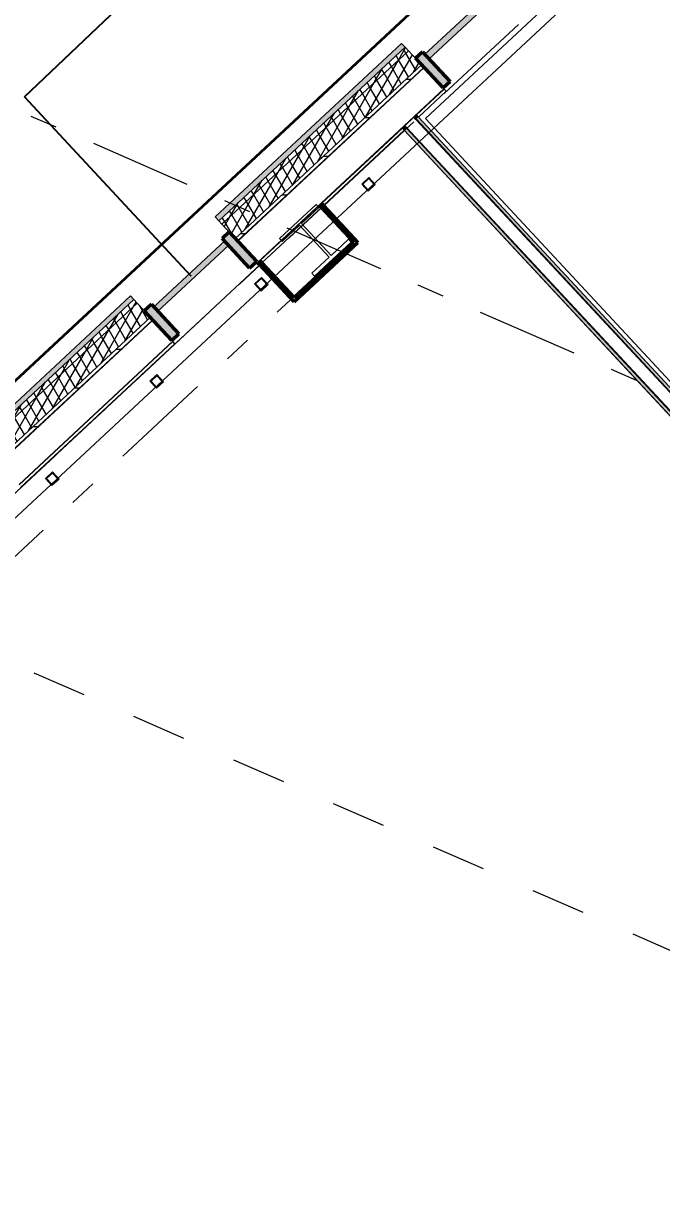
# Model space of a CAD drawing. Header units: millimetres. Extents: x -99530 to 1067232, y -97212 to 137997.
# Drawn here: x -10719 to -7414, y -15041 to -8913 of the extents above; entities that cross this region are included whole.
import ezdxf
from ezdxf.enums import TextEntityAlignment as Align

# ---------------------------------------------------------------- set-up
doc = ezdxf.new("R2010")
doc.units = ezdxf.units.MM
doc.header["$MEASUREMENT"] = 0
doc.linetypes.add('Dashed', pattern=[564.444447, 282.222223, -282.222223])
doc.linetypes.add('Double Dashed', pattern=[1093.611073, 529.166651, -211.666656, 141.111112, -211.666656])
for name, color, linetype, lineweight in [('A-25-M_Curtain_Wall_Pen_No__85', 8, 'Continuous', 20), ('A-95-MC_Marker_Section_P2.Marker_Pen_No__1', 7, 'Continuous', 13), ('COLUMN.IFC Import_Pen_No__2', 8, 'Continuous', 15), ('New_A-20-M_Floor_Slab_Pen_No__89', 8, 'Continuous', 20), ('New_A-25-M_Curtain_Wall_Pen_No__1', 7, 'Continuous', 13), ('New_A-25-M_Wall_Ext_Pen_No__1', 7, 'Continuous', 13), ('New_A-25-M_Wall_Int_Pen_No__1', 7, 'Continuous', 13), ('New_A-95-D_Dim_Grid.Dim_Pen_No__4', 7, 'Continuous', 20), ('New_ArchiCAD Windows_Pen_No__1', 7, 'Continuous', 13), ('New_ArchiCAD Zone Stamps_Pen_No__6', 7, 'Continuous', 35), ('New_ArchiCAD Zone Stamps_Pen_No__9', 7, 'Continuous', 13)]:
    doc.layers.add(name, color=color, linetype=linetype, lineweight=lineweight)
for name, color, linetype, lineweight, true_color in [('A-25-M_Wall_Ext_Pen_No__107', 7, 'Continuous', 15, 0xa6a6a6), ('A-25-M_Wall_Ext_Pen_No__27', 7, 'Continuous', 50, 0x2a2a2a), ('A-25-M_Wall_Int_Pen_No__107', 7, 'Continuous', 15, 0xa6a6a6), ('A-25-M_Wall_Int_Pen_No__27', 7, 'Continuous', 50, 0x2a2a2a), ('New_A-05-M_Gross_Int_Computing_Pen_No__74', 7, 'Continuous', 20, 0x606060), ('New_A-05-M_Gross_Int_Pooled_Spaces_Pen_No__74', 7, 'Continuous', 20, 0x606060), ('New_A-15-MG_Structural_Grid_Phase_2_Pen_No__222', 7, 'Continuous', 13, 0x65af33), ('New_A-20-M_Hard_Landscape_Pen_No__53', 7, 'Continuous', 35, 0x444444), ('New_A-25-M_Curtain_Wall_Pen_No__144', 7, 'Continuous', 0, 0xc8c8c8), ('New_A-25-M_Curtain_Wall_Pen_No__165', 7, 'Continuous', 0, 0x006060), ('New_A-25-M_Curtain_Wall_Pen_No__27', 7, 'Continuous', 50, 0x2a2a2a), ('New_A-25-M_Wall_Ext_Pen_No__107', 7, 'Continuous', 15, 0xa6a6a6), ('New_A-25-M_Wall_Int_Pen_No__107', 7, 'Continuous', 15, 0xa6a6a6), ('New_A-25-M_Wall_Int_Pen_No__183', 7, 'Continuous', 0, 0xc867cd)]:
    doc.layers.add(name, color=color, linetype=linetype, lineweight=lineweight, true_color=true_color)
for name, color, linetype in [('A-25-M_Wall_Int', 7, 'Continuous'), ('A-95-MC_Marker_Section_P2.Marker', 7, 'Continuous'), ('COLUMN.IFC Import', 7, 'Continuous'), ('New_A-05-M_Gross_Int_Computing', 7, 'Continuous'), ('New_A-05-M_Gross_Int_Pooled_Spaces', 7, 'Continuous'), ('New_A-15-MG_Structural_Grid_Phase_2', 7, 'Continuous'), ('New_A-20-M_Floor_Slab', 7, 'Continuous'), ('New_A-20-M_Hard_Landscape', 7, 'Continuous'), ('New_A-25-M_Curtain_Wall', 7, 'Continuous'), ('New_A-25-M_Wall_Ext', 7, 'Continuous'), ('New_A-25-M_Wall_Int', 7, 'Continuous'), ('New_A-95-D_Dim_Grid.Dim', 7, 'Continuous'), ('New_ArchiCAD Windows', 7, 'Continuous')]:
    doc.layers.add(name, color=color, linetype=linetype)
doc.styles.add('GENERATED_STYLE_1', font='')
doc.styles.add('GENERATED_STYLE_3', font='')
doc.styles.add('GENERATED_STYLE_4', font='')
doc.styles.get('GENERATED_STYLE_1').set_extended_font_data('Arial', bold=True)
doc.styles.get('GENERATED_STYLE_3').set_extended_font_data('Arial')
doc.styles.get('GENERATED_STYLE_4').set_extended_font_data('Swis721 BT')
doc.dimstyles.new('GENERATED_STYLE__4', dxfattribs={"dimtxt": 0.18, "dimasz": 273.6, "dimexe": 0.18, "dimexo": 0.0625, "dimgap": 0.09, "dimtad": 0, "dimtih": 1, "dimtoh": 1, "dimdec": 4, "dimzin": 0, "dimdsep": 46, "dimcen": 0.09, "dimadec": 0, "dimazin": 0, "dimtfac": 1, "dimtdec": 4, "dimtmove": 0, "dimatfit": 3, "dimldrblk": 'ARROWHEAD_5', "dimfxl": 1, "dimtolj": 1, "dimtzin": 0, "dimarcsym": 0})
doc.dimstyles.new('GENERATED_STYLE__5', dxfattribs={"dimtxt": 300, "dimasz": 95, "dimexe": 0.18, "dimexo": 0, "dimgap": 0.09, "dimtad": 1, "dimdec": 0, "dimzin": 0, "dimdsep": 46, "dimtxsty": 'GENERATED_STYLE_4', "dimblk": 'ARROWHEAD_2', "dimblk1": 'ARROWHEAD_2', "dimblk2": 'ARROWHEAD_2', "dimcen": 0.09, "dimclrd": 7, "dimclre": 7, "dimclrt": 7, "dimadec": 0, "dimazin": 0, "dimtfac": 1, "dimtdec": 4, "dimtmove": 0, "dimatfit": 3, "dimfxl": 1, "dimtolj": 1, "dimtzin": 0, "dimarcsym": 0})
pattern_1 = [(60, (0, 0), (-43.30127, 25), []), (120, (0, 0), (43.30127, 25), [])]
pattern_2 = [(0, (0, 0), (0, 200), [])]
pattern_3 = [(222.9404, (0, 0), (-117.9937, 126.797), [0, -100]), (222.9404, (22.4, -97.46), (-117.9937, 126.797), [0, -100])]

# ---------------------------------------------------------------- blocks, each defined once
blk = doc.blocks.new('Technical support_INB 0106_79_2', base_point=(-5806, -10013))
at = {"layer": 'New_A-05-M_Gross_Int_Computing_Pen_No__74', "linetype": 'Continuous'}
for p, q in [((-4810.6, -5844.3), (-8636.7, -9404.3)), ((-8636.7, -9404.3), (-5413.3, -12868.3))]:
    blk.add_line(p, q, dxfattribs=at)
at = {"layer": 'New_ArchiCAD Zone Stamps_Pen_No__6'}
for tag, height, style, p in [('ROOM_NAME', 250, 'GENERATED_STYLE_1', (-6688.4, -8431.7)), ('zoneNameLine2', 250, 'GENERATED_STYLE_1', (-6876.8, -8863.9)), ('ROOM_NUMBER', 200, 'GENERATED_STYLE_3', (-7065.2, -9284.6)), ('measuredAreaCode', 200, 'GENERATED_STYLE_3', (-7222.3, -9644.7)), ('DUMMY_649', 200, 'GENERATED_STYLE_3', (-6914.9, -9778.7)), ('DUMMY_650', 200, 'GENERATED_STYLE_3', (-6425.5, -9992.1)), ('DUMMY_651', 133.3, 'GENERATED_STYLE_3', (-6146.2, -10098.7))]:
    blk.add_attdef(tag, text='', height=height, rotation=336.44041, dxfattribs=dict(at, style=style)).set_placement(p, align=Align.TOP_LEFT)
blk = doc.blocks.new('Pooled School Office_INB 0103_95_2', base_point=(-10644.5, -16459))
at = {"layer": 'New_A-05-M_Gross_Int_Pooled_Spaces_Pen_No__74', "linetype": 'Continuous'}
for p, q in [((-8745.2, -9465.8), (-9163.8, -9856.2)), ((-5493, -12960.6), (-8745.2, -9465.8)), ((-9163.8, -9856.2), (-8987.1, -10046.1)), ((-8987.1, -10046.1), (-9317.6, -10353.7)), ((-9495.5, -10162.6), (-10723.1, -11307.3)), ((-9317.6, -10353.7), (-9495.5, -10162.6))]:
    blk.add_line(p, q, dxfattribs=at)
at = {"layer": 'New_ArchiCAD Zone Stamps_Pen_No__9'}
for tag, height, style, p in [('ROOM_NAME', 250, 'GENERATED_STYLE_1', (-11765.5, -14773.7)), ('zoneNameLine2', 250, 'GENERATED_STYLE_1', (-11954, -15205.8)), ('ROOM_NUMBER', 200, 'GENERATED_STYLE_3', (-12142.4, -15626.6)), ('measuredAreaCode', 200, 'GENERATED_STYLE_3', (-12299.4, -15986.7)), ('DUMMY_649', 200, 'GENERATED_STYLE_3', (-11992, -16120.7)), ('DUMMY_650', 200, 'GENERATED_STYLE_3', (-11502.7, -16334.1)), ('DUMMY_651', 133.3, 'GENERATED_STYLE_3', (-11223.4, -16440.6))]:
    blk.add_attdef(tag, text='', height=height, rotation=336.44041, dxfattribs=dict(at, style=style)).set_placement(p, align=Align.TOP_LEFT)
blk = doc.blocks.new('Mesh_25_2', base_point=(-51572.4, -58963.6))
at = {"layer": 'New_A-20-M_Hard_Landscape_Pen_No__53', "linetype": 'Continuous', "flags": 128}
blk.add_lwpolyline([(-51572.4, -58963.6), (-45265.6, -58639.2, -0.034108), (-45057.8, -52905.3, -0.178607), (-35070.6, -32917.1), (-26069.7, -24531.6), (-21312.9, -26583.1), (-17526.8, -17988.7), (-18237.4, -17225), (-11233, -10707), (-10987.3, -10971), (402.2, -373.3), (-97.6, -155.4), (17121.8, 15868.6), (10987.7, 18539.3), (-39258.7, -28204.1, 0.179729), (-51322.3, -52208.8, 0.048754)], format="xyb", close=True, dxfattribs=at)
blk = doc.blocks.new('Slab_35_2', base_point=(-44734.1, -52924.7))
at = {"layer": 'New_A-20-M_Floor_Slab_Pen_No__89', "linetype": 'Continuous', "flags": 128}
blk.add_lwpolyline([(-44734.1, -52924.7), (-44734.3, -52924.7, -0.179811), (-34721.5, -33027.7), (-34721.9, -33027.2), (-25959.6, -24873.2), (-20981.6, -27043.9), (-17009.6, -17934.7), (-17703.3, -17189.1), (-11222.9, -11158.5), (-10852.6, -11556.4), (-2918.7, -4173.2), (921.4, -599.8), (3259.5, -1619.3), (2636.4, -2195.9), (2144.4, -3324.3), (-4596.3, -18782.9), (-10337.1, -31948.3), (-13252, -30677.2), (-20095.3, -46371.2, -0.415568), (-30017.2, -50195.9), (-38342, -69287.7, -0.234037), (-41521.4, -64901.1, -0.022084), (-42146.9, -60901.4), (-44895.7, -59706.6, -0.043731)], format="xyb", close=True, dxfattribs=at)
blk = doc.blocks.new('Wall_354_2', base_point=(-8903.6, -9148.7))
at = {"layer": 'New_A-25-M_Wall_Int_Pen_No__107', "linetype": 'Continuous', "lineweight": 0, "true_color": 0x535353}
for points in [[(-8685.8, -9409.2), (-5457.2, -12878.7), (-5455.9, -12875.7), (-8683.6, -9407.1)], [(-8734.9, -9454.8), (-5486.4, -12945.6), (-5485.1, -12942.6), (-8732.7, -9452.8)]]:
    blk.add_hatch(color=251, dxfattribs=at).paths.add_polyline_path(points)
at = {"layer": 'New_A-25-M_Wall_Int_Pen_No__107', "linetype": 'Continuous'}
for points in [[(-8683.6, -9407.1), (-5455.9, -12875.7), (-5449.4, -12860.7), (-8672.7, -9396.9)], [(-8745.9, -9465), (-5493, -12960.6), (-5486.4, -12945.6), (-8734.9, -9454.8)]]:
    blk.add_hatch(color=256, dxfattribs=at).paths.add_polyline_path(points)
at = {"layer": 'New_A-25-M_Wall_Int_Pen_No__1', "linetype": 'Continuous'}
for p, q in [((-8685.8, -9409.2), (-5457.2, -12878.7)), ((-8683.6, -9407.1), (-5455.9, -12875.7)), ((-8734.9, -9454.8), (-5486.4, -12945.6)), ((-8732.7, -9452.8), (-5485.1, -12942.6))]:
    blk.add_line(p, q, dxfattribs=at)
at = {"layer": 'New_A-25-M_Wall_Int_Pen_No__1', "linetype": 'Continuous', "flags": 128}
for points in [[(-5449.4, -12860.7), (-8672.7, -9396.9)], [(-8745.9, -9465), (-5493, -12960.6)]]:
    blk.add_lwpolyline(points, dxfattribs=at)
blk = doc.blocks.new('Rectangular Window Opening 19_2')
at = {"layer": 'New_ArchiCAD Windows_Pen_No__1', "linetype": 'Continuous'}
for p, q in [((-450, 339), (-450, 324)), ((-450, 324), (-450, 322)), ((-450, 322), (-450, 172)), ((450, 324), (450, 339)), ((450, 322), (450, 324)), ((450, 172), (450, 322)), ((-450, 172), (-450, 170)), ((-450, 170), (-450, 152)), ((-450, 152), (-450, 52)), ((450, 170), (450, 172)), ((450, 152), (450, 170)), ((450, 52), (450, 152)), ((-450, 52), (-450, 27)), ((-450, 27), (-450, 0)), ((450, 27), (450, 52)), ((450, 0), (450, 27))]:
    blk.add_line(p, q, dxfattribs=at)
blk = doc.blocks.new('Rectangular Window Opening 19_3')
at = {"layer": 'New_ArchiCAD Windows_Pen_No__1', "linetype": 'Continuous'}
for p, q in [((-300, 339), (-300, 324)), ((-300, 324), (-300, 322)), ((-300, 322), (-300, 172)), ((300, 324), (300, 339)), ((300, 322), (300, 324)), ((300, 172), (300, 322)), ((-300, 172), (-300, 170)), ((-300, 170), (-300, 152)), ((-300, 152), (-300, 52)), ((300, 170), (300, 172)), ((300, 152), (300, 170)), ((300, 52), (300, 152)), ((-300, 52), (-300, 27)), ((-300, 27), (-300, 0)), ((300, 27), (300, 52)), ((300, 0), (300, 27))]:
    blk.add_line(p, q, dxfattribs=at)
blk = doc.blocks.new('Wall_399_2', base_point=(-3214.8, -3855))
at = {"layer": 'A-25-M_Wall_Ext_Pen_No__107', "linetype": 'Continuous'}
for points in [[(-9175.9, -9865.2), (-9164.9, -9855), (-9175.1, -9844), (-9186.1, -9854.2)], [(-9495.5, -10162.6), (-9484.5, -10152.4), (-9494.7, -10141.4), (-9505.7, -10151.6)]]:
    blk.add_hatch(color=256, dxfattribs=at).paths.add_polyline_path(points)
at = {"layer": 'New_A-25-M_Wall_Ext_Pen_No__107', "linetype": 'Continuous'}
for points in [[(-8759.9, -9015.1), (-9726.4, -9914.4), (-9708, -9934.2), (-8741.6, -9034.8)], [(-8683.6, -9407.1), (-8672.7, -9396.9), (-8682.9, -9385.9), (-8693.9, -9396.2)], [(-8745.9, -9465), (-8734.9, -9454.8), (-8745.1, -9443.8), (-8756.1, -9454.1)], [(-10165.6, -10323.2), (-10892.5, -10999.6), (-10879.9, -11024.7), (-10147.2, -10342.9)]]:
    blk.add_hatch(color=256, dxfattribs=at).paths.add_polyline_path(points)
h = blk.add_hatch(dxfattribs=at)
h.set_pattern_fill('Batt_Insulation_0002', color=256, style=0, pattern_type=2)
h.set_pattern_definition(pattern_1)
h.paths.add_polyline_path([(-8741.6, -9034.8), (-9708, -9934.2), (-9691, -9952.5), (-8724.5, -9053.1)])
h = blk.add_hatch(dxfattribs=at)
h.set_pattern_fill('Batt_Insulation_0002', color=256, style=0, pattern_type=2)
h.set_pattern_definition(pattern_1)
h.paths.add_polyline_path([(-8724.5, -9053.1), (-9691, -9952.5), (-9622.8, -10025.7), (-8656.4, -9126.3)])
h = blk.add_hatch(dxfattribs=at)
h.set_pattern_fill('Plywood_0002', color=256, style=0, pattern_type=2)
h.set_pattern_definition(pattern_2)
h.paths.add_polyline_path([(-8656.4, -9126.3), (-9622.8, -10025.7), (-9610.6, -10038.9), (-8644.1, -9139.5)])
at = {"layer": 'New_A-25-M_Wall_Ext_Pen_No__107', "linetype": 'Continuous', "lineweight": 0, "true_color": 0x535353}
for points in [[(-8644.1, -9139.5), (-9610.6, -10038.9), (-9609.2, -10040.3), (-8642.8, -9141)], [(-8742.9, -9441.8), (-8539.2, -9252.3), (-8540.6, -9250.8), (-8744.3, -9440.3)], [(-8685.8, -9409.2), (-8683.6, -9407.1), (-8693.9, -9396.2), (-8696, -9398.2)], [(-8746.5, -9442.4), (-9507, -10150.1), (-9505.7, -10151.6), (-8745.1, -9443.8)], [(-8745.1, -9443.8), (-8742.9, -9441.8), (-8744.3, -9440.3), (-8746.5, -9442.4)], [(-8734.9, -9454.8), (-8732.7, -9452.8), (-8742.9, -9441.8), (-8745.1, -9443.8)], [(-10049.8, -10447.6), (-10813.4, -11158.2), (-10812.5, -11160), (-10048.5, -10449.1)], [(-9946.3, -10558.9), (-10742.7, -11300), (-10741.7, -11301.9), (-9944.9, -10560.3)]]:
    blk.add_hatch(color=251, dxfattribs=at).paths.add_polyline_path(points)
at = {"layer": 'New_A-25-M_Wall_Ext_Pen_No__107', "linetype": 'Continuous'}
h = blk.add_hatch(dxfattribs=at)
h.set_pattern_fill('Plaster_0002', color=256, style=0, pattern_type=2)
h.set_pattern_definition(pattern_3)
h.paths.add_polyline_path([(-8672.7, -9396.9), (-8529, -9263.2), (-8539.2, -9252.3), (-8682.9, -9385.9)])
h = blk.add_hatch(dxfattribs=at)
h.set_pattern_fill('Plaster_0002', color=256, style=0, pattern_type=2)
h.set_pattern_definition(pattern_3)
h.paths.add_polyline_path([(-9164.9, -9855), (-8745.9, -9465), (-8756.1, -9454.1), (-9175.1, -9844)])
h = blk.add_hatch(dxfattribs=at)
h.set_pattern_fill('Plaster_0002', color=256, style=0, pattern_type=2)
h.set_pattern_definition(pattern_3)
h.paths.add_polyline_path([(-9484.5, -10152.4), (-9175.9, -9865.2), (-9186.1, -9854.2), (-9494.7, -10141.4)])
h = blk.add_hatch(dxfattribs=at)
h.set_pattern_fill('Batt_Insulation_0002', color=256, style=0, pattern_type=2)
h.set_pattern_definition(pattern_1)
h.paths.add_polyline_path([(-10147.2, -10342.9), (-10879.9, -11024.7), (-10868.3, -11048.1), (-10130.2, -10361.2)])
h = blk.add_hatch(dxfattribs=at)
h.set_pattern_fill('Batt_Insulation_0002', color=256, style=0, pattern_type=2)
h.set_pattern_definition(pattern_1)
h.paths.add_polyline_path([(-10130.2, -10361.2), (-10868.3, -11048.1), (-10821.8, -11141.4), (-10062.1, -10434.4)])
h = blk.add_hatch(dxfattribs=at)
h.set_pattern_fill('Plywood_0002', color=256, style=0, pattern_type=2)
h.set_pattern_definition(pattern_2)
h.paths.add_polyline_path([(-10062.1, -10434.4), (-10821.8, -11141.4), (-10813.4, -11158.2), (-10049.8, -10447.6)])
h = blk.add_hatch(dxfattribs=at)
h.set_pattern_fill('Plaster_0002', color=256, style=0, pattern_type=2)
h.set_pattern_definition(pattern_3)
h.paths.add_polyline_path([(-9944.9, -10560.3), (-10741.7, -11301.9), (-10734.8, -11315.9), (-9934.7, -10571.3)])
at = {"layer": 'A-25-M_Wall_Ext_Pen_No__27', "linetype": 'Continuous'}
for p, q in [((-9186.1, -9854.2), (-9175.9, -9865.2)), ((-9164.9, -9855), (-9175.1, -9844)), ((-9505.7, -10151.6), (-9495.5, -10162.6)), ((-9484.5, -10152.4), (-9494.7, -10141.4))]:
    blk.add_line(p, q, dxfattribs=at)
at = {"layer": 'New_A-25-M_Wall_Ext_Pen_No__1', "linetype": 'Continuous'}
for p, q in [((-8741.6, -9034.8), (-9708, -9934.2)), ((-8724.5, -9053.1), (-9691, -9952.5)), ((-8656.4, -9126.3), (-9622.8, -10025.7)), ((-8644.1, -9139.5), (-9610.6, -10038.9)), ((-8642.8, -9141), (-9609.2, -10040.3)), ((-8540.6, -9250.8), (-8744.3, -9440.3)), ((-8539.2, -9252.3), (-8682.9, -9385.9)), ((-8696, -9398.2), (-8742.9, -9441.8)), ((-8685.8, -9409.2), (-8696, -9398.2)), ((-8682.9, -9385.9), (-8693.9, -9396.2)), ((-8683.6, -9407.1), (-8693.9, -9396.2)), ((-8672.7, -9396.9), (-8682.9, -9385.9)), ((-8746.5, -9442.4), (-9507, -10150.1)), ((-8756.1, -9454.1), (-9175.1, -9844)), ((-8745.1, -9443.8), (-8756.1, -9454.1)), ((-8756.1, -9454.1), (-8745.9, -9465)), ((-8744.3, -9440.3), (-8746.5, -9442.4)), ((-8745.1, -9443.8), (-8734.9, -9454.8)), ((-8732.7, -9452.8), (-8742.9, -9441.8)), ((-9186.1, -9854.2), (-9494.7, -10141.4)), ((-9175.1, -9844), (-9186.1, -9854.2)), ((-9494.7, -10141.4), (-9505.7, -10151.6)), ((-10147.2, -10342.9), (-10879.9, -11024.7)), ((-10130.2, -10361.2), (-10868.3, -11048.1)), ((-10062.1, -10434.4), (-10821.8, -11141.4)), ((-10049.8, -10447.6), (-10813.4, -11158.2)), ((-10048.5, -10449.1), (-10812.5, -11160)), ((-9946.3, -10558.9), (-10742.7, -11300)), ((-9944.9, -10560.3), (-10741.7, -11301.9))]:
    blk.add_line(p, q, dxfattribs=at)
at = {"layer": 'New_A-25-M_Wall_Ext_Pen_No__1', "linetype": 'Continuous', "flags": 128}
for points in [[(-8759.9, -9015.1), (-9726.4, -9914.4)], [(-8672.7, -9396.9), (-8529, -9263.2)], [(-9164.9, -9855), (-8745.9, -9465)], [(-9484.5, -10152.4), (-9175.9, -9865.2)], [(-10165.6, -10323.2), (-10892.5, -10999.6)], [(-10734.8, -11315.9), (-9934.7, -10571.3)]]:
    blk.add_lwpolyline(points, dxfattribs=at)
at = {"layer": 'New_ArchiCAD Windows', "color": 251, "linetype": 'Continuous', "lineweight": 20, "true_color": 0x606060, "xscale": -0.9999999999999999, "zscale": 1000, "rotation": 222.9403661904006}
for name, p in [('Rectangular Window Opening 19_2', (-8430.5, -8708.5)), ('Rectangular Window Opening 19_3', (-9946, -10118.8))]:
    blk.add_blockref(name, p, dxfattribs=at)
blk = doc.blocks.new('Wall_456_2', base_point=(-9726.4, -9914.4))
at = {"layer": 'A-25-M_Wall_Int_Pen_No__107', "linetype": 'Continuous'}
blk.add_hatch(color=256, dxfattribs=at).paths.add_polyline_path([(-9495.5, -10162.6), (-9317.6, -10353.7), (-9316.8, -10332.5), (-9484.5, -10152.4)])
at = {"layer": 'A-25-M_Wall_Int_Pen_No__27', "linetype": 'Continuous', "flags": 128}
for points in [[(-9495.5, -10162.6), (-9317.6, -10353.7)], [(-9316.8, -10332.5), (-9484.5, -10152.4)]]:
    blk.add_lwpolyline(points, dxfattribs=at)
blk = doc.blocks.new('Wall_457_2', base_point=(-9317.6, -10353.7))
at = {"layer": 'A-25-M_Wall_Int_Pen_No__107', "linetype": 'Continuous'}
blk.add_hatch(color=256, dxfattribs=at).paths.add_polyline_path([(-9317.6, -10353.7), (-8987.1, -10046.1), (-9008.3, -10045.4), (-9316.8, -10332.5)])
at = {"layer": 'A-25-M_Wall_Int_Pen_No__27', "linetype": 'Continuous', "flags": 128}
for points in [[(-9317.6, -10353.7), (-8987.1, -10046.1)], [(-9008.3, -10045.4), (-9316.8, -10332.5)]]:
    blk.add_lwpolyline(points, dxfattribs=at)
blk = doc.blocks.new('Wall_458_2', base_point=(-8987.1, -10046.1))
at = {"layer": 'A-25-M_Wall_Int_Pen_No__107', "linetype": 'Continuous'}
blk.add_hatch(color=256, dxfattribs=at).paths.add_polyline_path([(-8987.1, -10046.1), (-9164.9, -9855), (-9175.9, -9865.2), (-9008.3, -10045.4)])
at = {"layer": 'A-25-M_Wall_Int_Pen_No__27', "linetype": 'Continuous', "flags": 128}
for points in [[(-9175.9, -9865.2), (-9008.3, -10045.4)], [(-8987.1, -10046.1), (-9164.9, -9855)]]:
    blk.add_lwpolyline(points, dxfattribs=at)
blk = doc.blocks.new('Standard grid marker_6')
at = {"layer": 'New_A-15-MG_Structural_Grid_Phase_2_Pen_No__222', "linetype": 'Double Dashed'}
blk.add_line((2642.7, 0), (48997.9, 0), dxfattribs=at)
at = {"layer": 'New_A-15-MG_Structural_Grid_Phase_2_Pen_No__222', "style": 'GENERATED_STYLE_4'}
blk.add_attdef('AC_MarkerText_1', text='', height=350, rotation=113.5, dxfattribs=at).set_placement((-500, -1294.1), align=Align.MIDDLE_CENTER)
blk = doc.blocks.new('Discrete Accessory 230')
at = {"layer": 'COLUMN.IFC Import_Pen_No__2', "linetype": 'Continuous'}
for p, q in [((-25, 25), (25, 25)), ((-25, -25), (-25, 25)), ((-21, 21), (-21, -21)), ((21, 21), (-21, 21)), ((21, -21), (21, 21)), ((25, 25), (25, -25)), ((25, -25), (-25, -25)), ((-21, -21), (21, -21))]:
    blk.add_line(p, q, dxfattribs=at)
blk = doc.blocks.new('Discrete Accessory 341')
at = {"layer": 'COLUMN.IFC Import_Pen_No__2', "linetype": 'Continuous'}
for p, q in [((-25, 25), (25, 25)), ((-25, -25), (-25, 25)), ((-21, 21), (-21, -21)), ((21, 21), (-21, 21)), ((21, -21), (21, 21)), ((25, 25), (25, -25)), ((25, -25), (-25, -25)), ((-21, -21), (21, -21))]:
    blk.add_line(p, q, dxfattribs=at)
blk = doc.blocks.new('Discrete Accessory 342')
at = {"layer": 'COLUMN.IFC Import_Pen_No__2', "linetype": 'Continuous'}
for p, q in [((-25, 25), (25, 25)), ((-25, -25), (-25, 25)), ((-21, 21), (-21, -21)), ((21, 21), (-21, 21)), ((21, -21), (21, 21)), ((25, 25), (25, -25)), ((25, -25), (-25, -25)), ((-21, -21), (21, -21))]:
    blk.add_line(p, q, dxfattribs=at)
blk = doc.blocks.new('Discrete Accessory 343')
at = {"layer": 'COLUMN.IFC Import_Pen_No__2', "linetype": 'Continuous'}
for p, q in [((-25, 25), (25, 25)), ((-25, -25), (-25, 25)), ((-21, 21), (-21, -21)), ((21, 21), (-21, 21)), ((21, -21), (21, 21)), ((25, 25), (25, -25)), ((25, -25), (-25, -25)), ((-21, -21), (21, -21))]:
    blk.add_line(p, q, dxfattribs=at)
blk = doc.blocks.new('Column 98')
at = {"layer": 'COLUMN.IFC Import_Pen_No__2', "linetype": 'Continuous'}
for p, q in [((-129.4, 133.35), (129.4, 133.35)), ((-129.4, 112.85), (-129.4, 133.35)), ((129.4, 133.35), (129.4, 112.85)), ((-6.4, 112.85), (-129.4, 112.85)), ((-6.4, -112.85), (-6.4, 112.85)), ((6.4, 112.85), (6.4, -112.85)), ((129.4, 112.85), (6.4, 112.85)), ((-129.4, -112.85), (-6.4, -112.85)), ((-129.4, -133.35), (-129.4, -112.85)), ((6.4, -112.85), (129.4, -112.85)), ((129.4, -112.85), (129.4, -133.35)), ((129.4, -133.35), (-129.4, -133.35))]:
    blk.add_line(p, q, dxfattribs=at)
blk = doc.blocks.new('ARROWHEAD_5')
at = {"color": 0, "linetype": 'Continuous', "lineweight": 0}
blk.add_line((0, 0), (-1, 0), dxfattribs=at)
blk.add_solid([(-1, 0.2679), (0, 0), (-1, -0.2679), (-1, 0.2679)], dxfattribs=at)
blk = doc.blocks.new('Curtain Wall_28_2')
at = {"layer": 'New_A-25-M_Curtain_Wall_Pen_No__144', "linetype": 'Continuous'}
for points in [[(-9511.1, -10145.8), (-9654.2, -9992), (-9690.8, -10026.1), (-9547.7, -10179.8)], [(-9913.8, -10520.4), (-10056.8, -10366.7), (-10093.4, -10400.8), (-9950.4, -10554.5)]]:
    blk.add_hatch(color=256, dxfattribs=at).paths.add_polyline_path(points)
at = {"layer": 'New_A-25-M_Curtain_Wall_Pen_No__165', "linetype": 'Continuous', "lineweight": 0, "true_color": 0x001818}
blk.add_hatch(color=168, dxfattribs=at).paths.add_polyline_path([(-10026.4, -10406.7), (-9653.1, -10059.3), (-9674.9, -10035.9), (-10048.2, -10383.3)])
at = {"layer": 'New_A-25-M_Curtain_Wall_Pen_No__1', "linetype": 'Continuous'}
for p, q in [((-9674.9, -10035.9), (-10048.2, -10383.3)), ((-9674.9, -10035.9), (-9653.1, -10059.3)), ((-9653.1, -10059.3), (-10026.4, -10406.7)), ((-10048.2, -10383.3), (-10026.4, -10406.7))]:
    blk.add_line(p, q, dxfattribs=at)
at = {"layer": 'New_A-25-M_Curtain_Wall_Pen_No__27', "linetype": 'Continuous'}
for p, q in [((-9654.2, -9992), (-9690.8, -10026.1)), ((-9690.8, -10026.1), (-9547.7, -10179.8)), ((-9654.2, -9992), (-9511.1, -10145.8)), ((-9511.1, -10145.8), (-9547.7, -10179.8)), ((-10056.8, -10366.7), (-10093.4, -10400.8)), ((-10093.4, -10400.8), (-9950.4, -10554.5)), ((-10056.8, -10366.7), (-9913.8, -10520.4)), ((-9913.8, -10520.4), (-9950.4, -10554.5))]:
    blk.add_line(p, q, dxfattribs=at)
blk = doc.blocks.new('Curtain Wall_29_2')
at = {"layer": 'New_A-25-M_Curtain_Wall_Pen_No__144', "linetype": 'Continuous'}
for points in [[(-7885.8, -8633.3), (-8028.9, -8479.6), (-8065.5, -8513.6), (-7922.4, -8667.4)], [(-8508.1, -9212.3), (-8651.1, -9058.6), (-8687.7, -9092.7), (-8544.7, -9246.4)]]:
    blk.add_hatch(color=256, dxfattribs=at).paths.add_polyline_path(points)
at = {"layer": 'New_A-25-M_Curtain_Wall_Pen_No__165', "linetype": 'Continuous', "lineweight": 0, "true_color": 0x001818}
blk.add_hatch(color=168, dxfattribs=at).paths.add_polyline_path([(-8620.7, -9098.6), (-8027.8, -8546.8), (-8049.6, -8523.4), (-8642.5, -9075.2)])
at = {"layer": 'New_A-25-M_Curtain_Wall_Pen_No__1', "linetype": 'Continuous'}
for p, q in [((-8049.6, -8523.4), (-8642.5, -9075.2)), ((-8027.8, -8546.8), (-8620.7, -9098.6)), ((-8049.6, -8523.4), (-8027.8, -8546.8)), ((-8642.5, -9075.2), (-8620.7, -9098.6))]:
    blk.add_line(p, q, dxfattribs=at)
at = {"layer": 'New_A-25-M_Curtain_Wall_Pen_No__27', "linetype": 'Continuous'}
for p, q in [((-8028.9, -8479.6), (-8065.5, -8513.6)), ((-8065.5, -8513.6), (-7922.4, -8667.4)), ((-8028.9, -8479.6), (-7885.8, -8633.3)), ((-7885.8, -8633.3), (-7922.4, -8667.4)), ((-8651.1, -9058.6), (-8687.7, -9092.7)), ((-8651.1, -9058.6), (-8508.1, -9212.3)), ((-8687.7, -9092.7), (-8544.7, -9246.4)), ((-8508.1, -9212.3), (-8544.7, -9246.4))]:
    blk.add_line(p, q, dxfattribs=at)
blk = doc.blocks.new('Standard grid marker_8')
at = {"layer": 'New_A-15-MG_Structural_Grid_Phase_2_Pen_No__222', "linetype": 'Double Dashed'}
blk.add_line((705.1, 0), (32130.3, 0), dxfattribs=at)
at = {"layer": 'New_A-15-MG_Structural_Grid_Phase_2_Pen_No__222', "style": 'GENERATED_STYLE_4'}
for tag, p in [('AC_MarkerText_1_0', (-500, 43.4)), ('AC_MarkerText_1_1', (33335.4, 43.4))]:
    blk.add_attdef(tag, text='', height=350, rotation=180, dxfattribs=at).set_placement(p, align=Align.MIDDLE_CENTER)
blk = doc.blocks.new('*D1570')
at = {"layer": 'New_A-95-D_Dim_Grid.Dim_Pen_No__4', "linetype": 'Continuous'}
for p, q in [((-15163.2, -14518.3), (-15279.4, -14604.1)), ((-15183.8, -14475.3), (-15258.8, -14647.1)), ((-15221.3, -14561.2), (-15277.3, -14536.8)), ((-3725.1, -19574.1), (-15221.3, -14561.2)), ((-3783.1, -19617), (-3667, -19531.3))]:
    blk.add_line(p, q, dxfattribs=at)
at = {"layer": 'New_A-95-D_Dim_Grid.Dim_Pen_No__4', "insert": (-10042.9, -16753.8), "char_height": 300, "attachment_point": 7, "rotation": 336.44041, "style": 'GENERATED_STYLE_4'}
blk.add_mtext('\\A1;{\\fSwis721 BT|b0|i0|c0|p34;12,542}', dxfattribs=at)
blk = doc.blocks.new('ARROWHEAD_2')
at = {"color": 0, "linetype": 'Continuous', "lineweight": 0}
for p, q in [((-0.378, -0.655), (0.378, 0.655)), ((0, 0), (-1, 0))]:
    blk.add_line(p, q, dxfattribs=at)
blk = doc.blocks.new('Cutting Plane_3_2', base_point=(15693.3, -23770.8))
at = {"layer": 'A-95-MC_Marker_Section_P2.Marker_Pen_No__1', "linetype": 'Dashed'}
blk.add_line((15464.1, -23670.9), (-14070.1, -10792.5), dxfattribs=at)

msp = doc.modelspace()

# ---------------------------------------------------------------- linework, layer by layer
at = {"layer": 'New_A-25-M_Wall_Int_Pen_No__183', "linetype": 'Double Dashed'}
msp.add_line((-9016.9, -10048), (-11213.1, -12091.7), dxfattribs=at)

# ---------------------------------------------------------------- block references
at = {"layer": 'A-25-M_Wall_Int', "color": 250, "lineweight": 50, "true_color": 0x2a2a2a}
for name, p in [('Wall_458_2', (-8987.1, -10046.1)), ('Wall_457_2', (-9317.6, -10353.7)), ('Wall_456_2', (-9726.4, -9914.4))]:
    msp.add_blockref(name, p, dxfattribs=at)
at = {"layer": 'A-95-MC_Marker_Section_P2.Marker'}
msp.add_blockref('Cutting Plane_3_2', (15693.3, -23770.8), dxfattribs=at)
at = {"layer": 'COLUMN.IFC Import', "linetype": 'Continuous', "zscale": 1000}
for name, p, rotation in [('Discrete Accessory 230', (-8931.6, -9745.8), 222.940410901894), ('Column 98', (-9207.2, -10035.6), 42.940411571261), ('Discrete Accessory 341', (-9487.3, -10262.9), 222.940410901894), ('Discrete Accessory 342', (-10029, -10767), 222.940410901894), ('Discrete Accessory 343', (-10570.7, -11271.1), 222.940410901894)]:
    msp.add_blockref(name, p, dxfattribs=dict(at, rotation=rotation))
at = {"layer": 'New_A-05-M_Gross_Int_Computing', "linetype": 'Continuous'}
msp.add_blockref('Technical support_INB 0106_79_2', (-5806, -10013), dxfattribs=at)
at = {"layer": 'New_A-05-M_Gross_Int_Pooled_Spaces', "linetype": 'Continuous'}
ref = msp.add_blockref('Pooled School Office_INB 0103_95_2', (-10644.5, -16459), dxfattribs=at)
ref.add_attrib('ROOM_NAME', 'Pooled School Office', dxfattribs={"layer": 'New_ArchiCAD Zone Stamps_Pen_No__9', "color": 7, "height": 250, "rotation": 336.44041, "style": 'GENERATED_STYLE_1'}).set_placement((-11765.5, -14773.7), align=Align.TOP_LEFT)
at = {"layer": 'New_A-15-MG_Structural_Grid_Phase_2', "color": 8, "linetype": 'Continuous', "lineweight": 15, "zscale": 1000}
for name, p, rotation in [('Standard grid marker_6', (3387.7, 1823.7), 222.9404146370858), ('Standard grid marker_8', (15837, -20956.1), 156.4404115839929)]:
    msp.add_blockref(name, p, dxfattribs=dict(at, rotation=rotation))
at = {"layer": 'New_A-20-M_Floor_Slab', "color": 8, "linetype": 'Continuous', "lineweight": 20}
msp.add_blockref('Slab_35_2', (-44734.1, -52924.7), dxfattribs=at)
at = {"layer": 'New_A-20-M_Hard_Landscape', "color": 49, "lineweight": 35, "true_color": 0x444444}
msp.add_blockref('Mesh_25_2', (-51572.4, -58963.6), dxfattribs=at)
at = {"layer": 'New_A-25-M_Curtain_Wall', "linetype": 'Continuous', "lineweight": 0}
for name in ['Curtain Wall_29_2', 'Curtain Wall_28_2']:
    msp.add_blockref(name, (0, 0), dxfattribs=at)
at = {"layer": 'New_A-25-M_Wall_Ext', "color": 250, "lineweight": 50, "true_color": 0x2a2a2a}
msp.add_blockref('Wall_399_2', (-3214.8, -3855), dxfattribs=at)
at = {"layer": 'New_A-25-M_Wall_Int', "color": 250, "lineweight": 50, "true_color": 0x2a2a2a}
msp.add_blockref('Wall_354_2', (-8903.6, -9148.7), dxfattribs=at)

# ---------------------------------------------------------------- dimensions: what is measured, and where the dimension line sits
at = {"layer": 'New_A-95-D_Dim_Grid.Dim', "linetype": 'Continuous'}
dim = msp.add_linear_dim(base=(-15221.3, -14561.2), p1=(-4039, -20294.2), p2=(-15535.3, -15281.3), angle=156.44041, dimstyle='GENERATED_STYLE__5', dxfattribs=at)
dim.commit()
dim.dimension.update_dxf_attribs({"geometry": '*D1570', "text_midpoint": (-9389.4, -16875.1), "dimtype": 160, "text_rotation": 336.44041})

# ---------------------------------------------------------------- leaders
at = {"layer": 'A-25-M_Curtain_Wall_Pen_No__85', "linetype": 'Continuous', "annotation_type": 0, "has_hookline": 1, "hookline_direction": 0, "text_width": 1535.7, "horizontal_direction": (0.731425, 0.681922, 0)}
msp.add_leader([(-9850.6, -10221.3), (-10714.5, -9293), (-9344.9, -7990.5)], dimstyle='GENERATED_STYLE__4', dxfattribs=at)

doc.saveas('drawing.dxf')
